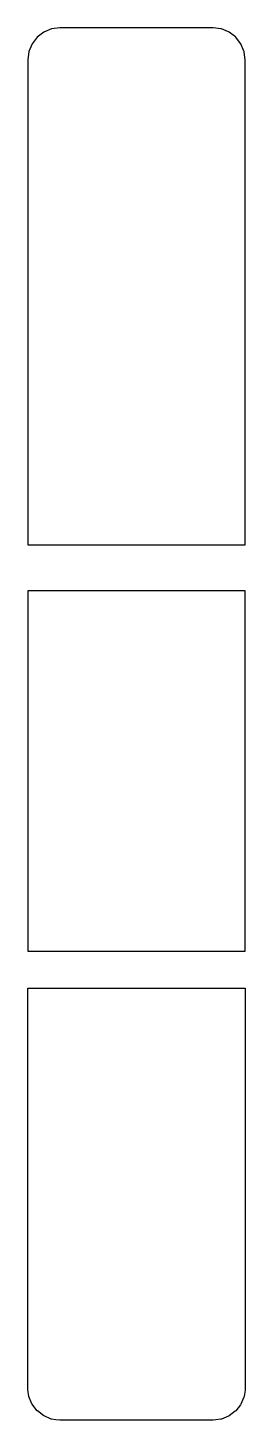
# Model space of a CAD drawing. Header units: metres. Extents: x 2.4 to 16, y -16 to 71.
import ezdxf

# ---------------------------------------------------------------- set-up
doc = ezdxf.new("R2010")
doc.units = ezdxf.units.M

msp = doc.modelspace()

# ---------------------------------------------------------------- linework, layer by layer
for p, q in [((3.4, 70.732), (2.989, 70.417)), ((3.404, 70.734), (3.4, 70.732)), ((3.882, 70.932), (3.404, 70.734)), ((3.886, 70.932), (3.882, 70.932)), ((4.4, 71), (3.886, 70.932)), ((8.667, 71), (4.4, 71)), ((13.504, 71), (8.667, 71)), ((14, 71), (13.504, 71)), ((14.481, 70.937), (14, 71)), ((14.518, 70.932), (14.481, 70.937)), ((14.966, 70.746), (14.518, 70.932)), ((15, 70.732), (14.966, 70.746)), ((15.385, 70.437), (15, 70.732)), ((2.668, 70), (2.47, 69.521)), ((2.67, 70.003), (2.668, 70)), ((2.986, 70.414), (2.67, 70.003)), ((2.989, 70.417), (2.986, 70.414)), ((15.414, 70.414), (15.385, 70.437)), ((15.71, 70.029), (15.414, 70.414)), ((15.732, 70), (15.71, 70.029)), ((15.918, 69.552), (15.732, 70)), ((2.468, 69.514), (2.4, 69)), ((2.4, 69), (2.4, 64.038)), ((2.47, 69.521), (2.468, 69.518)), ((2.468, 69.518), (2.468, 69.514)), ((15.932, 69.518), (15.918, 69.552)), ((15.937, 69.481), (15.932, 69.518)), ((16, 69), (15.937, 69.481)), ((16, 64.092), (16, 69)), ((2.4, 64.038), (2.4, 63.616)), ((2.4, 63.616), (2.4, 63.141)), ((16, 63.274), (16, 64.092)), ((2.4, 63.141), (2.4, 62.656)), ((2.4, 62.656), (2.4, 54.417)), ((16, 62.399), (16, 63.274)), ((16, 61.546), (16, 62.399)), ((16, 55.651), (16, 61.546)), ((16, 55.088), (16, 55.651)), ((16, 54.423), (16, 55.088)), ((2.4, 54.417), (2.4, 54.164)), ((2.4, 54.164), (2.4, 53.853)), ((16, 50.073), (16, 54.423)), ((2.4, 53.853), (2.4, 53.523)), ((2.4, 53.523), (2.4, 53.211)), ((2.4, 53.211), (2.4, 52.95)), ((2.4, 52.95), (2.4, 50.451)), ((2.4, 50.451), (2.4, 47.247)), ((16, 49.532), (16, 50.073)), ((16, 49.014), (16, 49.532)), ((16, 46.322), (16, 49.014)), ((2.4, 47.247), (2.4, 46.322)), ((2.4, 46.322), (2.4, 44.472)), ((16, 44.472), (16, 46.322)), ((2.4, 44.472), (2.4, 41.851)), ((16, 38.705), (16, 44.472)), ((16, 44.472), (16, 44.472)), ((2.4, 41.851), (2.4, 38.705)), ((2.4, 38.705), (11.458, 38.705)), ((11.458, 38.705), (16, 38.705)), ((6.942, 35.812), (2.4, 35.812)), ((2.4, 35.812), (2.4, 33.249)), ((16, 35.812), (6.942, 35.812)), ((16, 30.044), (16, 35.812)), ((2.4, 33.249), (2.4, 30.044)), ((2.4, 30.044), (2.4, 29.348)), ((16, 28.884), (16, 30.044)), ((16, 30.044), (16, 30.044)), ((2.4, 29.348), (2.4, 28.884)), ((2.4, 28.884), (2.4, 24.688)), ((16, 23.082), (16, 28.884)), ((2.4, 24.688), (2.4, 20.224)), ((16, 20.224), (16, 23.082)), ((2.4, 20.224), (2.4, 19.995)), ((16, 19.652), (16, 20.224)), ((2.4, 19.995), (2.4, 19.652)), ((2.4, 19.652), (2.4, 16.121)), ((16, 13.295), (16, 19.652)), ((2.4, 16.121), (2.4, 13.295)), ((2.4, 13.295), (6.018, 13.295)), ((6.018, 13.295), (16, 13.295)), ((2.4, 8.449), (2.4, 10.992)), ((2.4, 10.992), (12.382, 10.992)), ((12.382, 10.992), (16, 10.992)), ((16, 10.992), (16, 5.161)), ((2.4, 7.496), (2.4, 8.449)), ((2.4, 6.582), (2.4, 7.496)), ((2.4, 5.836), (2.4, 6.582)), ((2.4, 5.592), (2.4, 5.836)), ((2.4, 5.35), (2.4, 5.592)), ((2.4, 0.001), (2.4, 5.35)), ((16, 5.161), (16, 4.449)), ((16, 4.449), (16, 3.708)), ((16, 3.708), (16, 3.07)), ((16, 3.07), (16, -3.632)), ((2.4, -0.502), (2.4, 0.001)), ((2.4, -0.966), (2.4, -0.502)), ((2.4, -1.348), (2.4, -0.966)), ((2.4, -5.107), (2.4, -1.348)), ((16, -3.632), (16, -4.553)), ((2.4, -5.636), (2.4, -5.107)), ((16, -4.553), (16, -5.56)), ((2.4, -5.738), (2.4, -5.636)), ((2.4, -13.97), (2.4, -5.738)), ((16, -5.56), (16, -6.57)), ((16, -6.57), (16, -6.604)), ((16, -6.604), (16, -6.636)), ((16, -6.636), (16, -7.59)), ((16, -7.59), (16, -7.626)), ((16, -7.59), (16, -7.59)), ((16, -7.626), (16, -8.466)), ((16, -8.466), (16, -9.156)), ((16, -9.156), (16, -14)), ((2.4, -14), (2.4, -13.97)), ((2.405, -14.075), (2.4, -14)), ((2.432, -14.245), (2.405, -14.075)), ((2.465, -14.491), (2.432, -14.245)), ((2.467, -14.511), (2.465, -14.491)), ((2.468, -14.518), (2.467, -14.511)), ((2.473, -14.531), (2.468, -14.518)), ((2.662, -14.988), (2.473, -14.531)), ((15.914, -14.561), (15.732, -15)), ((15.932, -14.518), (15.914, -14.561)), ((15.959, -14.375), (15.932, -14.518)), ((15.993, -14.12), (15.959, -14.375)), ((16, -14), (15.993, -14.12)), ((2.668, -15), (2.662, -14.988)), ((2.672, -15.006), (2.668, -15)), ((2.973, -15.399), (2.672, -15.006)), ((2.986, -15.414), (2.973, -15.399)), ((3.002, -15.427), (2.986, -15.414)), ((3.395, -15.729), (3.002, -15.427)), ((15.377, -15.443), (14.999, -15.733)), ((15.414, -15.414), (15.377, -15.443)), ((15.703, -15.037), (15.414, -15.414)), ((15.732, -15), (15.703, -15.037)), ((3.401, -15.732), (3.395, -15.729)), ((3.413, -15.739), (3.401, -15.732)), ((3.87, -15.928), (3.413, -15.739)), ((3.882, -15.932), (3.87, -15.928)), ((3.889, -15.933), (3.882, -15.932)), ((4.144, -15.975), (3.889, -15.933)), ((4.4, -16), (4.144, -15.975)), ((8.768, -16), (4.4, -16)), ((14, -16), (8.768, -16)), ((14.153, -15.987), (14, -16)), ((14.471, -15.938), (14.153, -15.987)), ((14.518, -15.932), (14.471, -15.938)), ((14.955, -15.751), (14.518, -15.932)), ((14.999, -15.733), (14.955, -15.751))]:
    msp.add_line(p, q)

doc.saveas('drawing.dxf')
